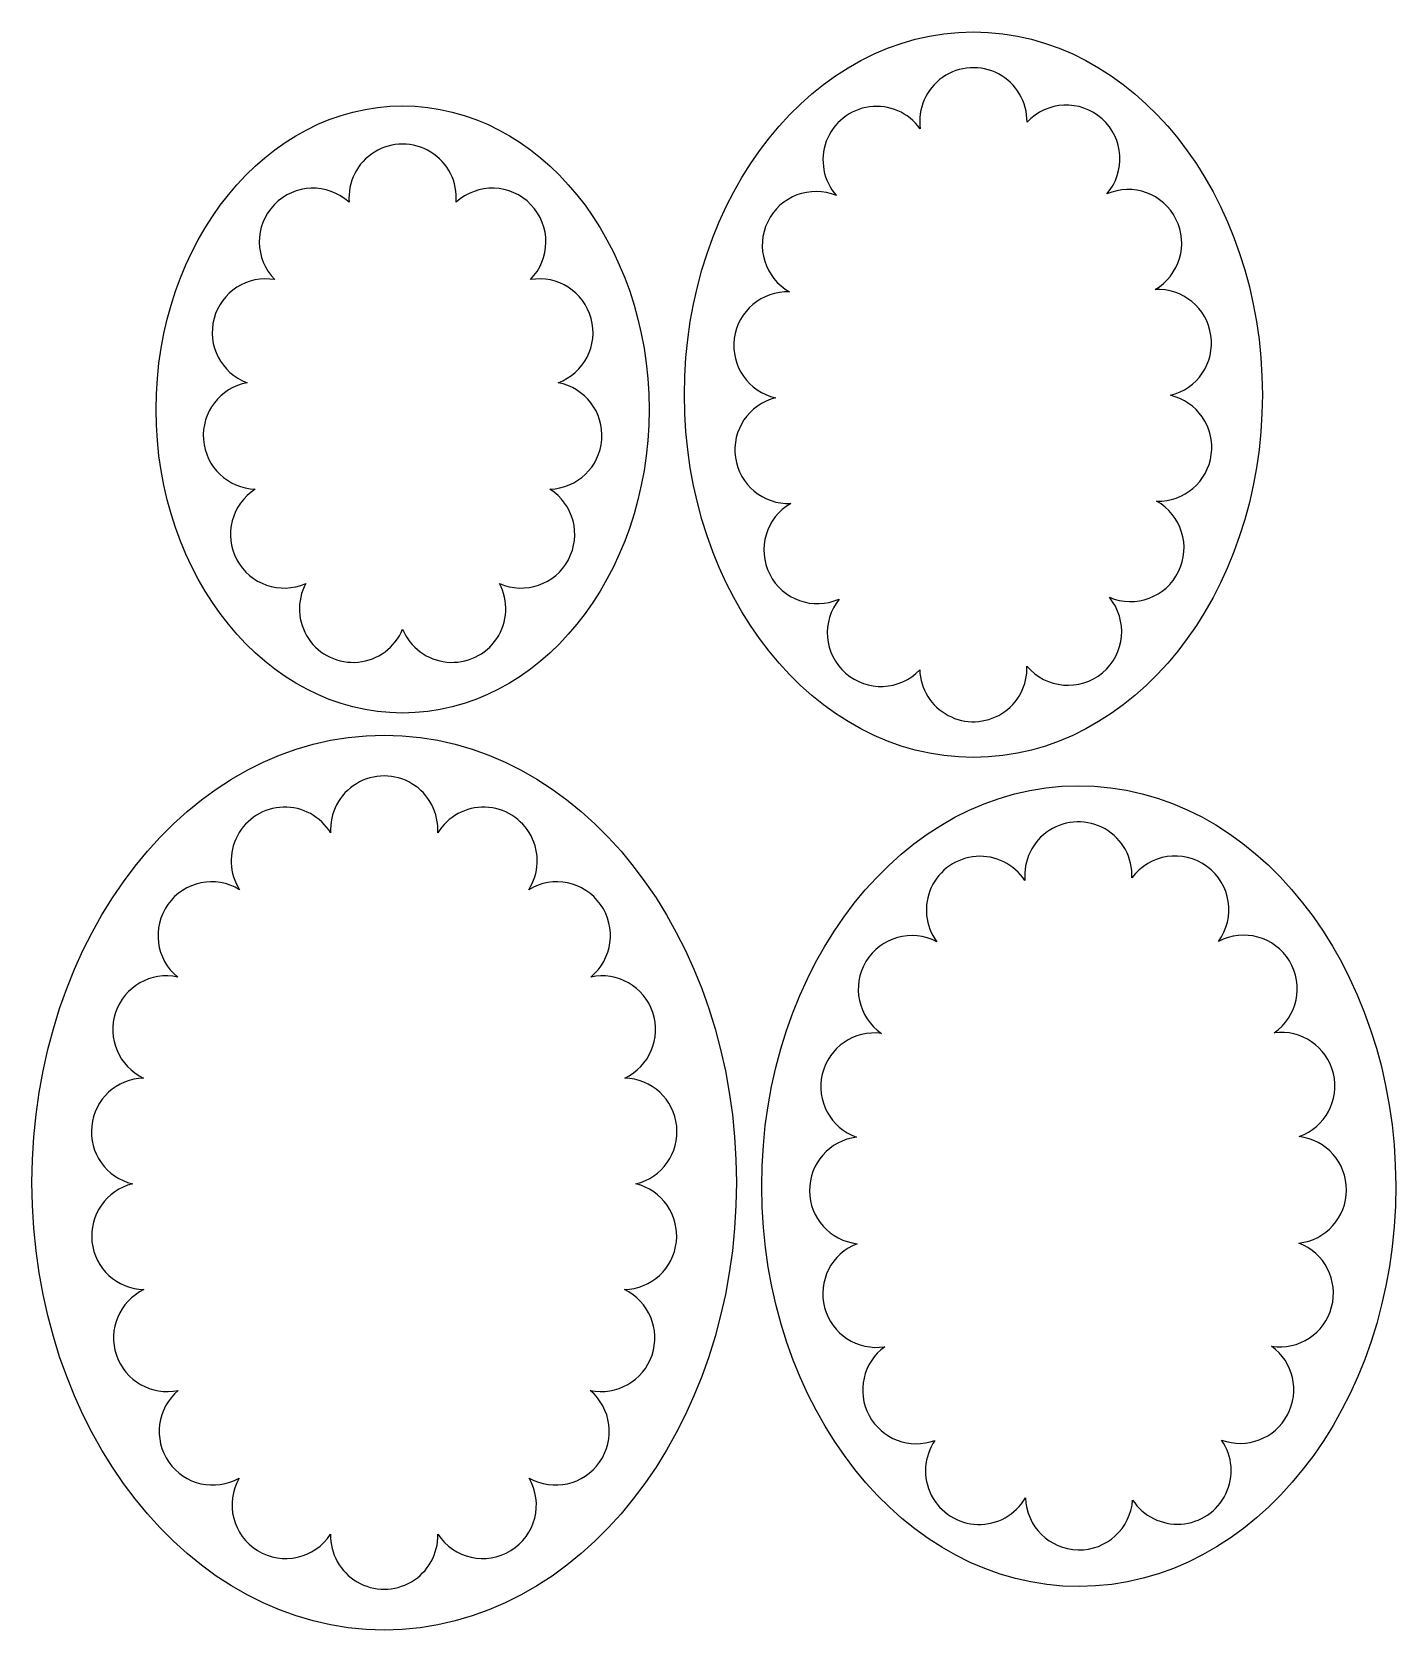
# Model space of a CAD drawing. Extents: x 615 to 894, y 52 to 379.
import ezdxf

# ---------------------------------------------------------------- set-up
doc = ezdxf.new("R2010")
doc.units = 0
doc.layers.get('0').update_dxf_attribs({"linetype": 'CONTINUOUS'})

msp = doc.modelspace()

# ---------------------------------------------------------------- linework, layer by layer
for centre, start, end in [((807.608676, 361.047603), 359.065533, 187.946695), ((787.811275, 353.136538), 35.616723, 221.571407), ((826.619742, 353.38707), 319.168339, 137.040401), ((690.822016, 345.409835), 355.233843, 184.766157), ((672.477701, 336.391941), 47.590446, 224.803809), ((709.166331, 336.391941), 315.196191, 132.409554), ((775.394475, 335.710306), 67.486188, 240.58413), ((839.260492, 336.1226), 300.155616, 113.253559), ((662.84025, 317.834184), 80.308502, 249.498844), ((718.803782, 317.834184), 290.501156, 99.691498), ((769.560983, 315.178014), 87.694791, 257.244109), ((845.358583, 315.667333), 283.495638, 93.044956), ((661.015527, 296.760442), 100.603646, 268.234862), ((720.628505, 296.760442), 271.765138, 79.396354), ((769.781566, 293.815728), 103.939098, 272.405396), ((845.41382, 294.30398), 268.334351, 76.800648), ((666.576029, 276.528452), 122.500286, 293.726314), ((715.068003, 276.528452), 246.273686, 57.499714), ((775.721642, 273.334036), 119.940911, 293.844272), ((839.73867, 273.747304), 246.895475, 60.798835), ((680.684133, 261.319559), 151.973043, 337.435911), ((700.959899, 261.319559), 202.564089, 28.026957), ((788.703054, 256.398451), 141.097281, 316.274152), ((826.97699, 256.645532), 220.102279, 39.642466), ((807.608676, 249.177159), 181.915601, 2.070749), ((687.053258, 216.129847), 356.385613, 183.614387), ((666.714814, 209.736902), 31.284415, 212.61838), ((707.391701, 209.736902), 327.38162, 148.715585), ((829.092691, 206.73599), 357.422749, 185.461189), ((808.970838, 199.690915), 33.131216, 216.38706), ((848.906809, 199.742077), 323.759742, 143.693605), ((651.737346, 194.455348), 58.53316, 230.786779), ((722.36917, 194.455348), 309.213221, 121.46684), ((795.030191, 183.45796), 62.301841, 235.399783), ((862.889003, 183.544894), 304.747019, 117.844962), ((642.495075, 175.215153), 77.89744, 244.840195), ((731.611441, 175.215153), 295.159805, 102.10256), ((787.365255, 163.53678), 82.510444, 250.439121), ((870.604955, 163.643418), 289.707682, 97.636359), ((638.121846, 154.304133), 91.535185, 256.373961), ((735.98467, 154.304133), 283.626039, 88.464815), ((785.053058, 142.298851), 97.134111, 263.567158), ((872.97156, 142.411483), 276.579644, 83.012692), ((638.174594, 132.978527), 103.909476, 268.482847), ((735.931922, 132.978527), 271.517153, 76.090524), ((787.775686, 121.147691), 111.102674, 278.873116), ((870.303135, 121.253417), 261.273687, 69.044129), ((642.650943, 112.114841), 115.735855, 281.7664), ((731.455573, 112.114841), 258.2336, 64.264145), ((795.941441, 101.433445), 126.126124, 290.265015), ((862.187918, 101.518313), 249.881788, 54.020678), ((651.979385, 92.985272), 130.225508, 299.510041), ((722.127131, 92.985272), 240.489959, 49.774492), ((808.791106, 84.91619), 145.497538, 329.800162), ((849.380615, 84.968189), 213.288979, 34.649264), ((666.895344, 77.943625), 150.009191, 326.766363), ((707.211172, 77.943625), 213.233637, 29.990809), ((829.25285, 79.717265), 181.687713, 355.953854), ((687.053258, 71.669047), 178.653913, 1.346087)]:
    msp.add_arc(centre, 10.978259, start, end)
for centre, major_axis, ratio in [((807.608676, 305.11259), (0, 74.222764), 0.796687), ((690.822016, 302.093823), (0, 62.11807), 0.811854), ((687.053258, 143.899879), (0, 91.56232), 0.787162), ((829.172837, 143.173814), (-0.103312, 81.934641), 0.791669)]:
    msp.add_ellipse(centre, major_axis=major_axis, ratio=ratio)

doc.saveas('drawing.dxf')
